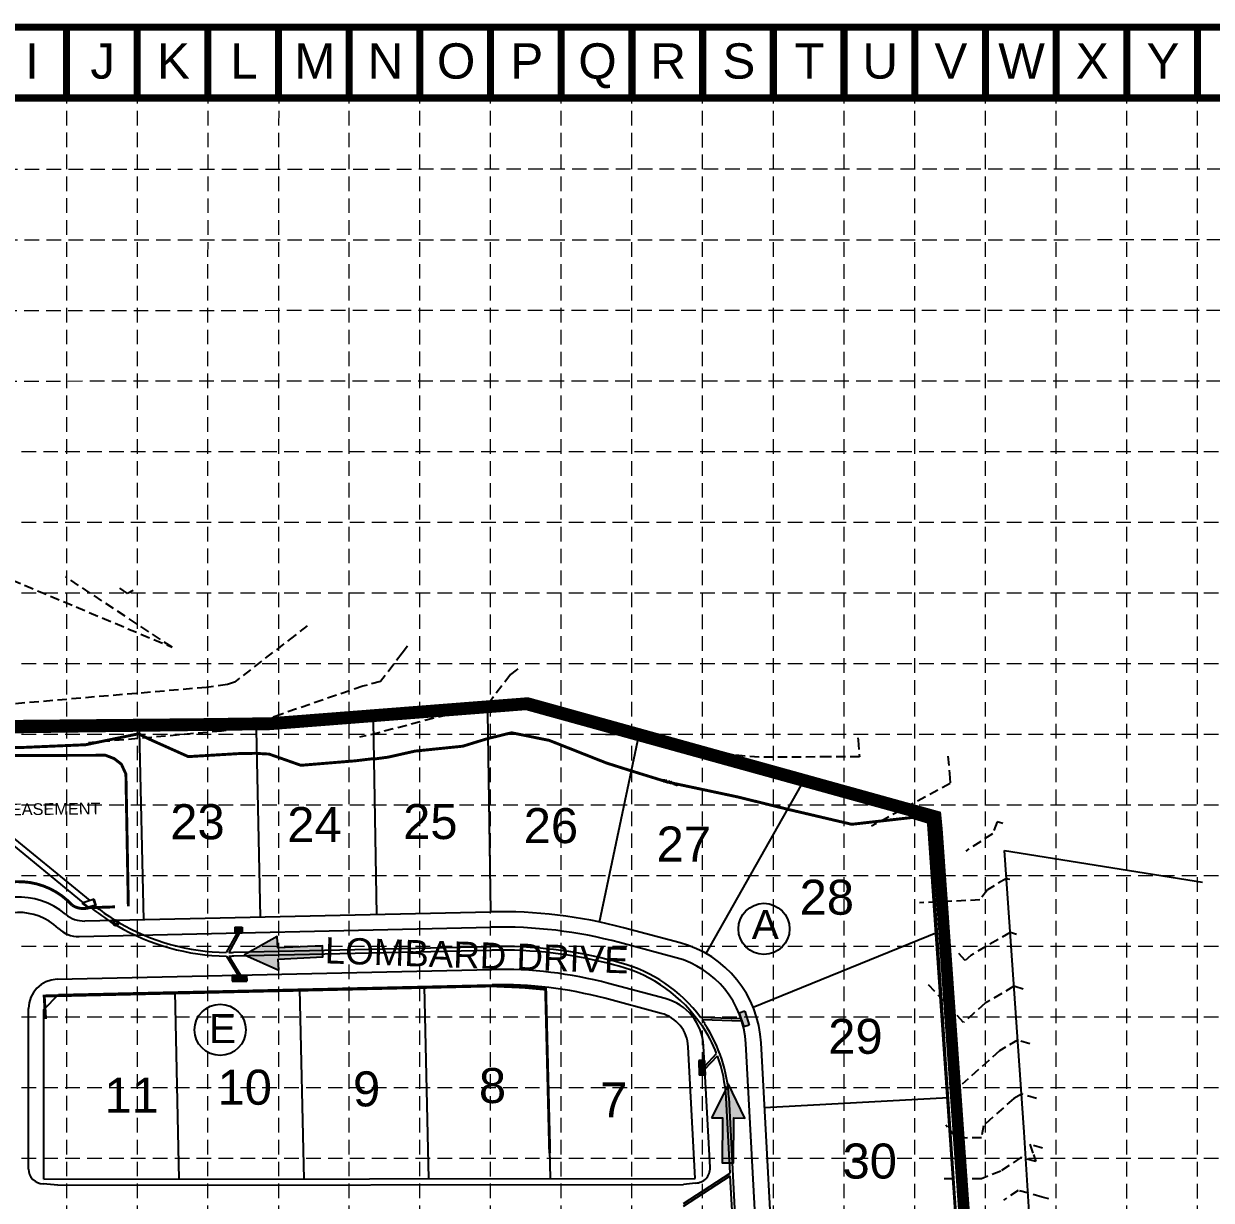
# Model space of a CAD drawing. Header units: feet. Extents: x 4586 to 6528, y 2127 to 5231.
# Drawn here: x 5043 to 5857, y 4425 to 5231 of the extents above; entities that cross this region are included whole.
import ezdxf
from ezdxf.enums import TextEntityAlignment as Align

# ---------------------------------------------------------------- set-up
doc = ezdxf.new("R2010")
doc.units = ezdxf.units.FT
doc.header["$LTSCALE"] = 80
doc.header["$MEASUREMENT"] = 0
for name, pattern in [('HIDDEN', [0.375, 0.25, -0.125]), ('PHANTOM2', [1.25, 0.625, -0.125, 0.125, -0.125, 0.125, -0.125]), ('TIGHT', [0.12, 0.08, -0.04])]:
    doc.linetypes.add(name, pattern=pattern)
doc.layers.get('0').update_dxf_attribs({"linetype": 'CONTINUOUS'})
for name, color, linetype in [('BASE', 7, 'CONTINUOUS'), ('BLOCK', 8, 'CONTINUOUS'), ('CONT-MJR', 9, 'TIGHT'), ('CONT-MNR', 8, 'TIGHT'), ('FLOW ARROWS', 250, 'CONTINUOUS'), ('GRID', 254, 'HIDDEN'), ('LIMITS OF DISTURBANCE', 1, 'HIDDEN'), ('LOTNUMS', 8, 'CONTINUOUS'), ('LOTS', 8, 'CONTINUOUS'), ('P-PAV', 8, 'CONTINUOUS'), ('P-RW', 161, 'TIGHT'), ('PROPERTY', 7, 'PHANTOM2'), ('ROW', 60, 'CONTINUOUS'), ('STORM', 5, 'CONTINUOUS'), ('STREETS', 9, 'CONTINUOUS'), ('treatmentplant', 4, 'CONTINUOUS')]:
    doc.layers.add(name, color=color, linetype=linetype)
doc.layers.get('0').freeze()
doc.styles.add('L40', font='simplex', dxfattribs={"height": 1.6})
doc.styles.get("Standard").update_dxf_attribs({"font": 'ARIAL.TTF', "height": 6.4})

# ---------------------------------------------------------------- blocks, each defined once
blk = doc.blocks.new('arrow')
blk.add_lwpolyline([(-67.01, -25.36), (-59.33, -25.42), (-59.57, -56.14), (-51.89, -56.2), (-51.65, -25.48), (-43.97, -25.54), (-55.3, -2.41), (-67.01, -25.36)], close=True)
at = {"color": 254}
for points in [[(-43.97, -25.54), (-67.01, -25.36), (-55.3, -2.41), (-67.01, -25.36)], [(-59.57, -56.14), (-51.89, -56.2), (-59.33, -25.42), (-51.65, -25.48)]]:
    blk.add_solid(points, dxfattribs=at)

msp = doc.modelspace()

# ---------------------------------------------------------------- hatches: boundary and pattern name
at = {"layer": 'STORM'}
for points in [[(5192.6, 4612.48), (5187.6, 4612.48), (5187.6, 4608.48), (5190.1, 4608.48), (5192.6, 4608.54)], [(5195.76, 4579.49), (5190.75, 4579.49), (5185.76, 4579.38), (5185.84, 4575.49), (5195.85, 4575.49)], [(5537.07, 4554.8), (5533.26, 4553.58), (5536.31, 4544.05), (5540.12, 4545.27)], [(5509.47, 4521.09), (5505.47, 4520.96), (5505.81, 4510.96), (5509.81, 4511.1)]]:
    msp.add_hatch(color=256, dxfattribs=at).paths.add_polyline_path(points)

# ---------------------------------------------------------------- linework, layer by layer
at = {"layer": 'BASE', "color": 9}
msp.add_line((4636.51, 5180.48), (6476.69, 5180.48), dxfattribs=at)
at = {"layer": 'BASE', "const_width": 4.84}
for points in [[(6525.11, 2129.65), (6525.11, 5228.91), (4588.08, 5228.91), (4588.08, 2129.65)], [(6476.69, 2178.08), (6476.69, 5180.48), (4636.51, 5180.48), (4636.51, 2178.08)]]:
    msp.add_lwpolyline(points, close=True, dxfattribs=at)
for points in [[(5072.34, 5228.91), (5072.34, 5180.48)], [(5120.76, 5228.91), (5120.76, 5180.48)], [(5169.19, 5228.91), (5169.19, 5180.48)], [(5217.62, 5228.91), (5217.62, 5180.48)], [(5266.04, 5228.91), (5266.04, 5180.48)], [(5314.47, 5228.91), (5314.47, 5180.48)], [(5362.89, 5228.91), (5362.89, 5180.48)], [(5411.32, 5228.91), (5411.32, 5180.48)], [(5459.75, 5228.91), (5459.75, 5180.48)], [(5508.17, 5228.91), (5508.17, 5180.48)], [(5556.6, 5228.91), (5556.6, 5180.48)], [(5605.02, 5228.91), (5605.02, 5180.48)], [(5653.45, 5228.91), (5653.45, 5180.48)], [(5701.87, 5228.91), (5701.87, 5180.48)], [(5750.3, 5228.91), (5750.3, 5180.48)], [(5798.73, 5228.91), (5798.73, 5180.48)], [(5847.15, 5228.91), (5847.15, 5180.48)]]:
    msp.add_lwpolyline(points, dxfattribs=at)
at = {"layer": 'BLOCK', "color": 7}
for centre in [(5550.19, 4611.22), (5177.62, 4542.04)]:
    msp.add_circle(centre, 17.5, dxfattribs=at)
at = {"layer": 'CONT-MJR', "color": 35}
for points, elevation in [([(5302.31, 4800.15), (5287.52, 4780.69)], 455), ([(5275.38, 4777.49), (5219.87, 4758.42)], 455), ([(5287.52, 4780.69), (5275.38, 4777.49)], 455), ([(5191.24, 4748.46), (5178.54, 4746.68)], 455), ([(5717.35, 4645.34), (5716.26, 4645.68)], 460), ([(5741.05, 4460.93), (5732.4, 4463.64)], 465)]:
    msp.add_lwpolyline(points, dxfattribs=dict(at, elevation=elevation))
at = {"layer": 'CONT-MJR', "color": 35, "extrusion": (0.796201, -0.605032, 0), "elevation": 1317.46}
msp.add_lwpolyline([(7035.84, 455), (7029.96, 455)], dxfattribs=at)
at = {"layer": 'CONT-MJR', "color": 35, "extrusion": (0.328397, -0.94454, 0), "elevation": -2780.33}
msp.add_lwpolyline([(6493.02, 455), (6462.72, 455)], dxfattribs=at)
at = {"layer": 'CONT-MJR', "color": 35, "extrusion": (0.088273, -0.996096, 0), "elevation": -4271.02}
msp.add_lwpolyline([(5577.32, 455), (5485.85, 455)], dxfattribs=at)
at = {"layer": 'CONT-MJR', "color": 35, "extrusion": (-0.505842, 0.862626, 0), "elevation": 1115.96}
msp.add_lwpolyline([(-7280.97, 460), (-7265.91, 460)], dxfattribs=at)
at = {"layer": 'CONT-MJR', "color": 35, "extrusion": (0.80297, -0.596019, 0), "elevation": 1815.18}
msp.add_lwpolyline([(7123.48, 460), (7114.69, 460)], dxfattribs=at)
at = {"layer": 'CONT-MJR', "color": 35, "extrusion": (-0.292997, -0.956113, 0), "elevation": -6116.64}
msp.add_lwpolyline([(4106.61, 460), (4105.37, 460)], dxfattribs=at)
at = {"layer": 'CONT-MJR', "color": 35, "extrusion": (0.046869, -0.998901, 0), "elevation": -4358.86}
msp.add_lwpolyline([(5908.82, 460), (5867.44, 460)], dxfattribs=at)
at = {"layer": 'CONT-MJR', "color": 35, "extrusion": (0.948121, 0.317909, 0), "elevation": 6854.05}
for points in [[(2409.69, 465), (2402.25, 465)], [(2402.25, 465), (2397.14, 465)]]:
    msp.add_lwpolyline(points, dxfattribs=at)
at = {"layer": 'CONT-MJR', "color": 35, "extrusion": (0.563152, -0.826353, 0), "elevation": -456.38}
msp.add_lwpolyline([(7240.48, 465), (7223.98, 465)], dxfattribs=at)
at = {"layer": 'CONT-MJR', "color": 35, "extrusion": (-0.271252, -0.962508, 0), "elevation": -5840.85}
msp.add_lwpolyline([(4313.78, 465), (4303.17, 465)], dxfattribs=at)
at = {"layer": 'CONT-MJR', "color": 35, "extrusion": (0.36721, -0.930138, 0), "elevation": -2037.06}
msp.add_lwpolyline([(6945.83, 465), (6931.49, 465)], dxfattribs=at)
at = {"layer": 'CONT-MJR', "color": 35, "extrusion": (0.003813, -0.999993, 0), "elevation": -4418.3}
msp.add_lwpolyline([(5716.1, 465), (5690.54, 465)], dxfattribs=at)
at = {"layer": 'CONT-MNR', "color": 35, "extrusion": (-0.387536, -0.921855, 0), "elevation": -6422.51}
msp.add_lwpolyline([(2713.68, 454), (2880.84, 454)], dxfattribs=at)
at = {"layer": 'CONT-MNR', "color": 35, "extrusion": (0.551891, 0.833916, 0), "elevation": 6845.59}
msp.add_lwpolyline([(-1638.83, 454), (-1551.37, 454)], dxfattribs=at)
at = {"layer": 'CONT-MNR', "color": 35, "extrusion": (-0.551891, -0.833916, 0), "elevation": -6859.46}
msp.add_lwpolyline([(1593.07, 453), (1585.7, 453)], dxfattribs=at)
at = {"layer": 'CONT-MNR', "color": 35, "extrusion": (-0.457457, 0.889232, 0), "elevation": 1965.28}
msp.add_lwpolyline([(-6766.64, 453), (-6762.23, 453)], dxfattribs=at)
at = {"layer": 'CONT-MNR', "color": 35, "extrusion": (0.611954, -0.790893, 0), "elevation": -606.24}
msp.add_lwpolyline([(7090.94, 454), (7080.3, 454)], dxfattribs=at)
at = {"layer": 'CONT-MNR', "color": 35, "extrusion": (-0.611954, 0.790893, 0), "elevation": 606.24}
msp.add_lwpolyline([(-7080.3, 454), (-7028.09, 454)], dxfattribs=at)
at = {"layer": 'CONT-MNR', "color": 35, "extrusion": (0.796201, -0.605032, 0), "elevation": 1385.41}
for points in [[(7063.05, 456), (7042.05, 456)], [(7042.05, 456), (7037.8, 456)]]:
    msp.add_lwpolyline(points, dxfattribs=at)
at = {"layer": 'CONT-MNR', "color": 35, "extrusion": (0.615444, -0.78818, 0), "elevation": -462.86}
for points in [[(7187.74, 456), (7182.74, 456)], [(7189.3, 456), (7187.74, 456)]]:
    msp.add_lwpolyline(points, dxfattribs=at)
at = {"layer": 'CONT-MNR', "color": 35}
for points, elevation in [([(5168.16, 4776.63), (5028.58, 4764.71)], 454), ([(5187.47, 4780.34), (5182.65, 4778.66)], 454), ([(5546.91, 4728.8), (5529.5, 4730.25)], 457), ([(5594.95, 4729.03), (5546.91, 4728.8)], 457), ([(5677.21, 4717.75), (5677.8, 4710.88)], 458), ([(5713.17, 4683.58), (5709.97, 4684.58)], 459), ([(5713.84, 4683.37), (5713.17, 4683.58)], 459), ([(5721.39, 4571.89), (5701.67, 4560.32)], 462), ([(5701.67, 4560.32), (5686.98, 4547.17)], 462), ([(5732.3, 4532.43), (5724.36, 4534.87)], 463), ([(5711.52, 4527.69), (5685.86, 4504.73)], 463), ([(5721.36, 4495.06), (5700.48, 4476.38)], 464), ([(5726.53, 4498.09), (5721.36, 4495.06)], 464), ([(5736.89, 4494.92), (5726.69, 4498.04)], 464), ([(5700.48, 4476.38), (5699.15, 4468)], 464), ([(5740.68, 4427.49), (5724.35, 4432.09)], 466)]:
    msp.add_lwpolyline(points, dxfattribs=dict(at, elevation=elevation))
at = {"layer": 'CONT-MNR', "color": 35, "extrusion": (0.139219, -0.990262, 0), "elevation": -4010.6}
msp.add_lwpolyline([(5797.46, 454), (5782.82, 454)], dxfattribs=at)
at = {"layer": 'CONT-MNR', "color": 35, "extrusion": (-0.25475, 0.967007, 0), "elevation": 3242.32}
msp.add_lwpolyline([(-6398.24, 456), (-6331.09, 456)], dxfattribs=at)
at = {"layer": 'CONT-MNR', "color": 35, "extrusion": (0.191363, -0.981519, 0), "elevation": -3645.87}
msp.add_lwpolyline([(6087.42, 456), (6083.23, 456)], dxfattribs=at)
at = {"layer": 'CONT-MNR', "color": 35, "extrusion": (0.244388, -0.969677, 0), "elevation": -3309.87}
msp.add_lwpolyline([(6296.03, 456), (6276.45, 456)], dxfattribs=at)
at = {"layer": 'CONT-MNR', "color": 35, "extrusion": (0.036808, -0.999322, 0), "elevation": -4540.56}
msp.add_lwpolyline([(5628.89, 457), (5610.64, 457)], dxfattribs=at)
at = {"layer": 'CONT-MNR', "color": 35, "extrusion": (-0.19762, -0.980279, 0), "elevation": -5729.7}
msp.add_lwpolyline([(4482.8, 457), (4412.66, 457)], dxfattribs=at)
at = {"layer": 'CONT-MNR', "color": 35, "extrusion": (0.996287, 0.086092, 0)}
for points, elevation in [([(4241.07, 457), (4239.48, 457)], 6001.95), ([(4239.48, 457), (4228.11, 457)], 6001.95), ([(4223.27, 458), (4211.47, 458)], 6062.29)]:
    msp.add_lwpolyline(points, dxfattribs=dict(at, elevation=elevation))
at = {"layer": 'CONT-MNR', "color": 35, "extrusion": (-0.194875, -0.980828, 0), "elevation": -5717.13}
msp.add_lwpolyline([(4501.68, 457), (4498.83, 457)], dxfattribs=at)
at = {"layer": 'CONT-MNR', "color": 35, "extrusion": (0.004866, -0.999988, 0), "elevation": -4701.75}
msp.add_lwpolyline([(5638.61, 457), (5617.89, 457)], dxfattribs=at)
at = {"layer": 'CONT-MNR', "color": 35, "extrusion": (-0.477856, 0.878438, 0), "elevation": 1425.04}
msp.add_lwpolyline([(-7238.72, 458), (-7177.41, 458)], dxfattribs=at)
at = {"layer": 'CONT-MNR', "color": 35, "extrusion": (0.932522, -0.361114, 0), "elevation": 3633}
msp.add_lwpolyline([(6430.42, 459), (6421.53, 459)], dxfattribs=at)
at = {"layer": 'CONT-MNR', "color": 35, "extrusion": (0.5386, -0.842562, 0), "elevation": -866.4}
msp.add_lwpolyline([(7326.95, 459), (7305.18, 459)], dxfattribs=at)
at = {"layer": 'CONT-MNR', "color": 35, "extrusion": (0.505842, -0.862626, 0)}
for points, elevation in [([(7264.52, 461), (7233.22, 461)], -1082.84), ([(7231.63, 463), (7217.2, 463)], -1016.58)]:
    msp.add_lwpolyline(points, dxfattribs=dict(at, elevation=elevation))
at = {"layer": 'CONT-MNR', "color": 35, "extrusion": (0.292997, 0.956113, 0)}
for points, elevation in [([(-4118.39, 461), (-4117.49, 461)], 6082.11), ([(-4137.37, 462), (-4131.41, 462)], 6047.59)]:
    msp.add_lwpolyline(points, dxfattribs=dict(at, elevation=elevation))
at = {"layer": 'CONT-MNR', "color": 35, "extrusion": (-0.292997, -0.956113, 0)}
for points, elevation in [([(4121.99, 461), (4118.39, 461)], -6082.11), ([(4131.41, 462), (4130.75, 462)], -6047.59), ([(4144.44, 463), (4144.02, 463)], -6013.07), ([(4157.46, 464), (4157.28, 464)], -5978.54)]:
    msp.add_lwpolyline(points, dxfattribs=dict(at, elevation=elevation))
at = {"layer": 'CONT-MNR', "color": 35, "extrusion": (0.731141, 0.682226, 0)}
for points, elevation in [([(-524.91, 461), (-516, 461)], 7289.95), ([(-555.18, 462), (-520.05, 462)], 7260.18)]:
    msp.add_lwpolyline(points, dxfattribs=dict(at, elevation=elevation))
at = {"layer": 'CONT-MNR', "color": 35, "extrusion": (0.666863, -0.74518, 0), "elevation": 373.09}
msp.add_lwpolyline([(7304.3, 461), (7299.3, 461)], dxfattribs=at)
at = {"layer": 'CONT-MNR', "color": 35, "extrusion": (0.77393, 0.633271, 0), "elevation": 7226.84}
msp.add_lwpolyline([(-140.34, 464), (-128.91, 464)], dxfattribs=at)
at = {"layer": 'CONT-MNR', "color": 35, "extrusion": (0.003813, -0.999993, 0), "elevation": -4446.24}
msp.add_lwpolyline([(5716.14, 464), (5698.94, 464)], dxfattribs=at)
at = {"layer": 'CONT-MNR', "color": 35, "extrusion": (0.563152, -0.826353, 0), "elevation": -438.79}
msp.add_lwpolyline([(7226.28, 466), (7214.22, 466)], dxfattribs=at)
at = {"layer": 'CONT-MNR', "color": 35, "extrusion": (0.271252, 0.962508, 0), "elevation": 5818.66}
msp.add_lwpolyline([(-4329.29, 466), (-4324.48, 466)], dxfattribs=at)
at = {"layer": 'GRID', "color": 252, "linetype": 'HIDDEN', "lineweight": 0, "ltscale": 0.5}
for p, q in [((5072.51, 2371.73), (5072.52, 5178.56)), ((5121.07, 2371.72), (5121.02, 5178.55)), ((5169.2, 2371.71), (5169.29, 5178.54)), ((5217.64, 2371.71), (5217.93, 5178.48)), ((5266.04, 2371.7), (5266.04, 5180.48)), ((5314.47, 2371.69), (5314.47, 5180.48)), ((5362.89, 2371.68), (5362.89, 5180.48)), ((5411.32, 2371.67), (5411.32, 5180.48)), ((5459.75, 2371.67), (5459.75, 5180.48)), ((5508.17, 2371.66), (5508.17, 5180.48)), ((5556.6, 2371.65), (5556.6, 5180.48)), ((5605.02, 2371.64), (5605.02, 5180.48)), ((5653.45, 2371.64), (5653.45, 5180.48)), ((5701.87, 2371.63), (5701.87, 5180.48)), ((5750.3, 2371.62), (5750.3, 5180.48)), ((5798.73, 2371.61), (5798.73, 5180.48)), ((5847.15, 2371.61), (5847.15, 5180.48)), ((4638.71, 5131.73), (6475.89, 5131.97)), ((4638.67, 5083.17), (6475.89, 5083.55)), ((4638.4, 5034.89), (6476.69, 5035.21)), ((4638.33, 4986.51), (6476.69, 4986.78)), ((4636.51, 4938.35), (6476.69, 4938.35)), ((4636.51, 4889.93), (6476.69, 4889.93)), ((4636.51, 4841.5), (6476.69, 4841.5)), ((4636.51, 4793.08), (6476.69, 4793.08)), ((4636.51, 4744.65), (6476.69, 4744.65)), ((4636.51, 4696.22), (6476.69, 4696.22)), ((4636.51, 4647.8), (6476.69, 4647.8)), ((4636.51, 4599.37), (6476.69, 4599.37)), ((4636.51, 4550.95), (6476.69, 4550.95)), ((4636.51, 4502.52), (6476.69, 4502.52)), ((4636.51, 4454.09), (6476.69, 4454.09))]:
    msp.add_line(p, q, dxfattribs=at)
at = {"layer": 'LIMITS OF DISTURBANCE', "ltscale": 2, "const_width": 8}
msp.add_lwpolyline([(4855.08, 4364.06), (4855.09, 4610.73), (4850.52, 4738.67), (4852.07, 4746.25), (4860.75, 4748.78), (5162.69, 4751.53), (5212.3, 4752.21), (5388.22, 4765.89), (5667.77, 4688.32), (5668.65, 4679.17), (5719.43, 3964.41)], dxfattribs=at)
at = {"layer": 'LOTS', "color": 7}
for p, q in [((5360.85, 4759.45), (5362.81, 4622.88)), ((5282.39, 4753.31), (5284.64, 4621.12)), ((5122.22, 4746.73), (5125.13, 4617.52)), ((5202.22, 4747.65), (5205.11, 4619.33)), ((5437.44, 4615.91), (5463.79, 4740.35)), ((5575.55, 4709.47), (5510.34, 4594.41)), ((5542.8, 4557.48), (5669.03, 4608.97)), ((5149.57, 4439.75), (5146.68, 4568)), ((5235.07, 4439.84), (5232.14, 4569.92)), ((5320.6, 4439.93), (5317.63, 4571.85)), ((5404.03, 4440.01), (5401.08, 4571.21)), ((5676.66, 4495.41), (5550.63, 4488.66))]:
    msp.add_line(p, q, dxfattribs=at)
at = {"layer": 'P-PAV', "color": 7}
for p, q in [((5081.02, 4606.03), (5363.05, 4612.38)), ((5489.99, 4591.47), (5451.25, 4601.82)), ((5065.87, 4576.68), (5363.7, 4583.39)), ((5482.51, 4563.46), (5443.77, 4573.8)), ((5046.32, 4446.66), (5046.32, 4556.68)), ((5572, 3893.61), (5537.76, 4532.61)), ((5513.27, 4447.65), (5508.81, 4531.06)), ((5066.52, 4435.67), (5056.33, 4436.66)), ((5066.52, 4435.67), (5495.09, 4436.11)), ((5503.3, 4437.11), (5495.09, 4436.11))]:
    msp.add_line(p, q, dxfattribs=at)
for centre, radius, start, end in [((5039.52, 4582.95), 39.5, 46.38605, 224.81996), ((5080.57, 4626.02), 20, 226.38605, 271.29), ((5370.13, 4297.96), 314.5, 75.05283, 91.29), ((5473.36, 4529.16), 64.5, 3.06704, 75.05283), ((5370.13, 4297.96), 285.5, 75.05283, 91.29), ((5066.32, 4556.68), 20, 91.29, 180.00074), ((5473.36, 4529.16), 35.5, 3.06704, 75.05283), ((5056.32, 4446.66), 10, 180.00074, 270.05836), ((5503.29, 4447.11), 10, 270.05836, 3.06704)]:
    msp.add_arc(centre, radius, start, end, dxfattribs=at)
at = {"layer": 'P-RW', "color": 41, "const_width": 2}
for points in [[(5122.78, 4745.1), (5085.54, 4737.38), (5039.58, 4735.4), (4970.63, 4736.39), (4945.47, 4736.19), (4944.68, 4743.12), (4944.68, 4744.11), (4914.77, 4743.51)], [(5201.17, 4731.48), (5190.71, 4731.32), (5155.79, 4729.23), (5129.56, 4740.97), (5122.16, 4744.66)], [(5114.71, 4626.69), (5113.05, 4717.25), (5109.93, 4724.05), (5104.97, 4727.9), (5098.72, 4730.29), (5097.8, 4730.29)], [(5282.8, 4727.87), (5270.33, 4726.37), (5232.91, 4723.28), (5211.15, 4730.97), (5200.93, 4731.53)], [(5662.76, 4684.7), (5685.18, 4362.86)], [(5403.4, 4457.57), (5400.62, 4569.86), (5385.36, 4571.24), (5364.56, 4572.17), (5057.08, 4565.24), (5058.01, 4549.52)]]:
    msp.add_lwpolyline(points, dxfattribs=at)
for points, elevation in [([(5459.63, 4719.36), (5442.2, 4724.88), (5403.08, 4740.35), (5377.25, 4745.58), (5361.15, 4741.66)], 465.2), ([(5361.15, 4741.66), (5353.42, 4739.32), (5343.88, 4736.38), (5311.2, 4733.03), (5292.73, 4728.88), (5282.89, 4727.56)], 465.2), ([(5566.33, 4693.19), (5531.97, 4701.66), (5484, 4711.83), (5459.63, 4719.36)], 465.2), ([(5662.55, 4684.28), (5651.88, 4687.55), (5610.28, 4682.87), (5566.54, 4693.14)], 460)]:
    msp.add_lwpolyline(points, dxfattribs=dict(at, elevation=elevation))
at = {"layer": 'P-RW', "color": 41, "const_width": 2, "elevation": 464}
msp.add_lwpolyline([(5098.05, 4730.16), (4966.39, 4729.78, 0.716861), (4952.95, 4702.05), (5007.51, 4644.44, 0.364333), (5023.59, 4640.97, -0.297248), (5076.34, 4627.37, 0.220237), (5087.91, 4625.72), (5105.57, 4626.29)], format="xyb", dxfattribs=at)
at = {"layer": 'PROPERTY', "linetype": 'Continuous'}
for p, q in [((5387.2, 4761.51), (5211.44, 4747.76)), ((5663.93, 4685.06), (5387.2, 4761.51)), ((5211.44, 4747.76), (4858.45, 4743.68)), ((5698.37, 4171.98), (5663.93, 4685.06))]:
    msp.add_line(p, q, dxfattribs=at)
at = {"layer": 'ROW', "color": 7}
for p, q in [((5084.91, 4616.62), (5362.81, 4622.88)), ((5492.7, 4601.62), (5453.96, 4611.96)), ((5066.81, 4566.2), (5363.94, 4572.89)), ((5056.82, 4555.97), (5066.81, 4566.2)), ((5056.82, 4439.66), (5056.82, 4555.97)), ((5479.8, 4553.31), (5441.06, 4563.65)), ((5582.49, 3894.17), (5548.25, 4533.17)), ((5503.16, 4440.11), (5498.32, 4530.49)), ((5056.82, 4439.66), (5503.16, 4440.11))]:
    msp.add_line(p, q, dxfattribs=at)
for centre, radius, start, end in [((5039.52, 4582.95), 50, 50.05805, 221.15555), ((5084.46, 4636.61), 20, 230.05805, 271.29), ((5370.13, 4297.96), 325, 75.05283, 91.29), ((5473.36, 4529.16), 75, 3.06704, 75.05283), ((5370.13, 4297.96), 275, 75.05283, 91.29), ((5473.36, 4529.16), 25, 3.06704, 75.05283)]:
    msp.add_arc(centre, radius, start, end, dxfattribs=at)
at = {"layer": 'STORM'}
for p, q in [((5026.9, 4680.99), (5088.36, 4630.57)), ((5028.16, 4674.78), (5083.79, 4629.15)), ((5091.39, 4631.51), (5083.13, 4628.94)), ((5092.1, 4627.54), (5090.91, 4631.36)), ((5092.73, 4627.21), (5091.39, 4631.51)), ((5087.33, 4625.54), (5083.13, 4628.94)), ((5087.44, 4626.09), (5083.7, 4629.12)), ((5092.73, 4627.21), (5087.33, 4625.54)), ((5092.14, 4627.55), (5087.44, 4626.09)), ((5087.44, 4626.09), (5087.91, 4625.72)), ((5092.14, 4627.55), (5092.61, 4627.18)), ((5189.24, 4608.48), (5181.84, 4595.13)), ((5190.96, 4608.48), (5183.55, 4595.12)), ((5187.6, 4612.48), (5192.6, 4612.48)), ((5187.6, 4612.48), (5187.6, 4608.48)), ((5187.6, 4608.48), (5192.6, 4608.48)), ((5192.6, 4612.48), (5192.6, 4608.48)), ((5186.94, 4595.16), (5363.35, 4599.13)), ((5187, 4592.66), (5363.4, 4596.63)), ((5181.89, 4592.63), (5189.88, 4579.49)), ((5183.65, 4592.62), (5191.63, 4579.49)), ((5451.49, 4588.04), (5447.83, 4589.02)), ((5450.84, 4585.62), (5447.19, 4586.6)), ((5185.75, 4579.49), (5195.76, 4579.49)), ((5185.75, 4579.49), (5185.84, 4575.49)), ((5185.84, 4575.49), (5195.85, 4575.49)), ((5195.76, 4579.49), (5195.85, 4575.49)), ((5534.54, 4549.57), (5506.75, 4550.46)), ((5535.03, 4548.06), (5507.86, 4548.92)), ((5537.07, 4554.8), (5533.26, 4553.58)), ((5533.26, 4553.58), (5536.31, 4544.05)), ((5537.07, 4554.8), (5540.12, 4545.27)), ((5507.56, 4544.96), (5507.77, 4545.1)), ((5509.43, 4546.21), (5509.64, 4546.34)), ((5540.12, 4545.27), (5536.31, 4544.05)), ((5509.6, 4517.16), (5517.72, 4525.89)), ((5509.67, 4515.03), (5518.31, 4524.32)), ((5509.47, 4521.09), (5505.47, 4520.96)), ((5505.47, 4520.96), (5505.81, 4510.96)), ((5509.47, 4521.09), (5509.81, 4511.1)), ((5509.81, 4511.1), (5505.81, 4510.96)), ((5527, 4443.77), (5524.23, 4495.51)), ((5538.31, 4270.18), (5526.23, 4495.62)), ((5495.1, 4423), (5527, 4443.77)), ((5495.1, 4421.21), (5527.09, 4442.04)), ((5536.26, 4270.94), (5527.09, 4442.04))]:
    msp.add_line(p, q, dxfattribs=at)
for radius in [2, 1]:
    msp.add_circle((5106.19, 4615.39), radius, dxfattribs=at)
for centre, radius, start, end in [((5183.59, 4743.87), 152, 230.63727, 230.78315), ((5183.59, 4743.87), 151.25, 231.19943, 238.33849), ((5183.59, 4743.87), 148.75, 231.61606, 238.33352), ((5183.59, 4743.87), 151.25, 239.52627, 269.35419), ((5183.59, 4743.87), 148.75, 239.53124, 269.32598), ((5370.13, 4297.96), 301.25, 75.05283, 91.29), ((5370.13, 4297.96), 298.75, 75.05283, 91.29), ((5183.59, 4743.87), 148.75, 269.98435, 271.29), ((5183.59, 4743.87), 151.25, 270.02136, 271.29), ((5425.37, 4490.22), 98.75, 33.66661, 75.05283), ((5425.37, 4490.22), 101.25, 36.51311, 75.05283), ((5425.37, 4490.22), 101.25, 33.66661, 35.43878), ((5425.37, 4490.22), 99, 21.12034, 33.66661), ((5425.37, 4490.22), 101, 3.06704, 33.66661), ((5425.37, 4490.22), 99, 3.06704, 20.15082)]:
    msp.add_arc(centre, radius, start, end, dxfattribs=at)
at = {"layer": 'treatmentplant', "color": 7}
for p, q in [((5714.92, 4664.86), (5850.54, 4643.27)), ((5728.35, 4471.9), (5714.92, 4664.86)), ((5743.68, 4236.97), (5728.35, 4471.9))]:
    msp.add_line(p, q, dxfattribs=at)
at = {"layer": 'treatmentplant'}
msp.add_line((5743.68, 4236.97), (5728.35, 4471.9), dxfattribs=at)

# ---------------------------------------------------------------- block references
at = {"layer": 'FLOW ARROWS', "rotation": 93.06208065704494}
msp.add_blockref('arrow', (5188.83, 4648.46), dxfattribs=at)
at = {"layer": 'FLOW ARROWS'}
msp.add_blockref('arrow', (5581.14, 4507.14), dxfattribs=at)

# ---------------------------------------------------------------- texts
at = {"layer": 'BASE'}
for s, p in [('I', (5048.71, 5205.82)), ('J', (5097.14, 5205.82)), ('K', (5145.56, 5205.82)), ('L', (5193.99, 5205.82)), ('M', (5242.42, 5205.82)), ('N', (5290.84, 5205.82)), ('O', (5339.27, 5205.82)), ('P', (5387.69, 5205.82)), ('Q', (5436.12, 5205.82)), ('R', (5484.55, 5205.82)), ('S', (5532.97, 5205.82)), ('T', (5581.4, 5205.82)), ('U', (5629.82, 5205.82)), ('V', (5678.25, 5205.82)), ('W', (5726.67, 5205.82)), ('X', (5775.1, 5205.82)), ('Y', (5823.53, 5205.82))]:
    msp.add_text(s, height=24.21, dxfattribs=at).set_placement(p, align=Align.MIDDLE_CENTER)
at = {"layer": 'BLOCK', "color": 7}
for s, p in [('A', (5541.78, 4604.23)), ('E', (5169.94, 4532.97))]:
    msp.add_text(s, height=20, dxfattribs=at).set_placement(p)
at = {"layer": 'LOTNUMS', "color": 7}
msp.add_text('DRAINAGE EASEMENT', height=8, rotation=0.66278, dxfattribs=at).set_placement((5034.19, 4693.04), align=Align.MIDDLE_CENTER)
for s, p in [('23', (5162.07, 4684.63)), ('24', (5242.21, 4682.7)), ('25', (5321.61, 4684.76)), ('26', (5404.22, 4681.96)), ('27', (5495.23, 4669.35)), ('28', (5593.24, 4632.92)), ('29', (5612.84, 4537.63)), ('8', (5364.21, 4503.89)), ('11', (5116.99, 4497.2)), ('10', (5194.43, 4502.75)), ('9', (5277.97, 4501.61)), ('7', (5447.27, 4494.01)), ('30', (5622.64, 4452.16))]:
    msp.add_text(s, height=24, dxfattribs=at).set_placement(p, align=Align.MIDDLE_CENTER)
at = {"layer": 'P-RW', "color": 41, "style": 'L40'}
msp.add_text('468.88 top', height=1.6, rotation=344.55583, dxfattribs=at).set_placement((5479.66, 4712.44))
at = {"layer": 'STREETS', "color": 7}
msp.add_text('LOMBARD DRIVE', height=18, rotation=358.08367, dxfattribs=at).set_placement((5249.11, 4587.63))

doc.saveas('drawing.dxf')
